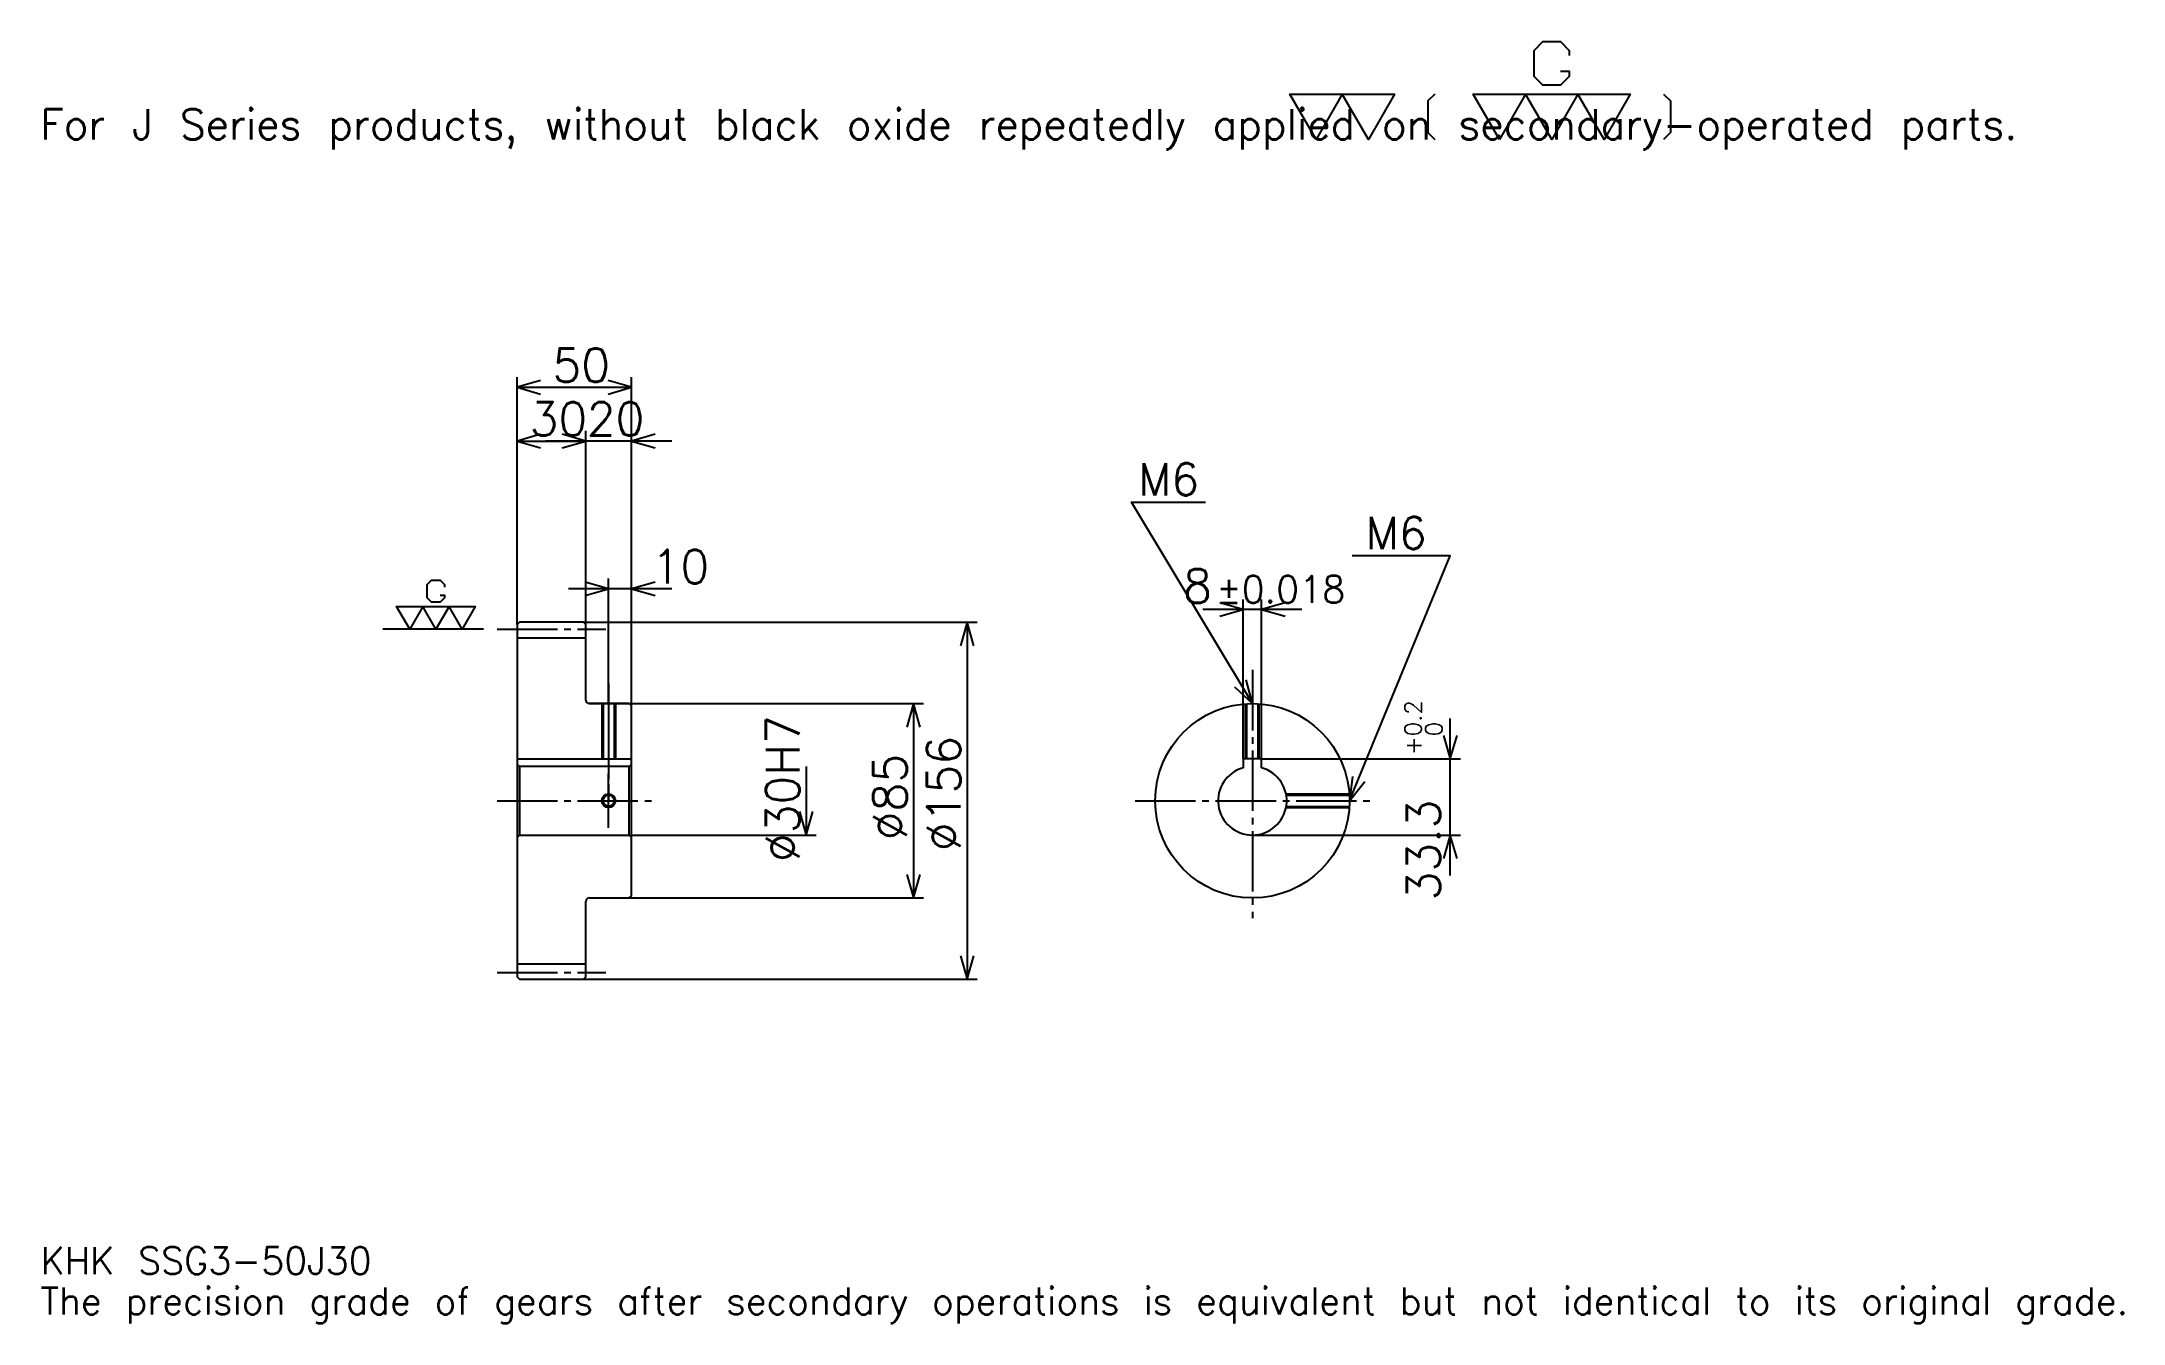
# Model space of a CAD drawing. Extents: x 30 to 940, y 11 to 571.
import ezdxf

# ---------------------------------------------------------------- set-up
doc = ezdxf.new("R2010")
doc.units = 0
doc.linetypes.add('DASHDOT', pattern=[35.217392, 26.413043, -2.934783, 2.934783, -2.934783])
doc.layers.get('0').update_dxf_attribs({"linetype": 'CONTINUOUS'})
doc.layers.add('DASHDOT', color=6, linetype='DASHDOT')
doc.styles.add('KANJI', font='TXT', dxfattribs={"bigfont": 'BIGFONT'})

msp = doc.modelspace()

# ---------------------------------------------------------------- linework, layer by layer
at = {"color": 5}
for p, q in [((237.717407, 317.184784), (237.717407, 424.304352)), ((237.717407, 419.902161), (287.717407, 419.902161)), ((287.717407, 317.184784), (287.717407, 424.304352)), ((267.717407, 317.184784), (267.717407, 400.826111)), ((237.717407, 396.42392), (267.717407, 396.42392)), ((305.326111, 396.42392), (250.108704, 396.42392)), ((305.326111, 331.858704), (260.108704, 331.858704)), ((277.717407, 317.184784), (277.717407, 336.260864)), ((580.739136, 322.771729), (537.521729, 322.771729)), ((555.130493, 257.484772), (555.130493, 327.17392)), ((563.130493, 257.484772), (563.130493, 327.17392)), ((237.717407, 316.184784), (237.717407, 317.184784)), ((266.717407, 317.184784), (287.717407, 317.184784)), ((267.717407, 316.184784), (267.717407, 317.184784)), ((277.717407, 281.684784), (277.717407, 317.184784)), ((277.717407, 281.684784), (277.717407, 317.184784)), ((287.717407, 317.184784), (438.858704, 317.184784)), ((287.717407, 280.684784), (287.717407, 317.184784)), ((434.456543, 317.184784), (434.456543, 161.184784)), ((269.217407, 281.684784), (287.717407, 281.684784)), ((287.717407, 281.684784), (415.380432, 281.684784)), ((410.978271, 281.684784), (410.978271, 196.684784)), ((645.652222, 206.57608), (645.652222, 275.093475)), ((563.130493, 257.484772), (650.054382, 257.484772)), ((364.021759, 254.184784), (364.021759, 224.184784)), ((287.717407, 224.184784), (368.42392, 224.184784)), ((559.130493, 224.184784), (650.054382, 224.184784)), ((269.217407, 196.684784), (287.717407, 196.684784)), ((287.717407, 196.684784), (415.380432, 196.684784)), ((266.717407, 161.184784), (287.717407, 161.184784)), ((287.717407, 161.184784), (438.858704, 161.184784))]:
    msp.add_line(p, q, dxfattribs=at)
at = {"color": 7}
msp.add_line((223.043488, 314.184784), (179.021759, 314.184784), dxfattribs=at)
at = {"color": 4}
for p, q in [((237.717407, 310.434784), (267.717407, 310.434784)), ((237.717407, 257.484772), (287.717407, 257.484772)), ((286.717407, 254.184784), (287.717407, 255.184784)), ((238.717407, 254.184784), (238.717407, 224.184784)), ((286.717407, 224.184784), (287.717407, 223.184784)), ((237.717407, 167.934784), (267.717407, 167.934784))]:
    msp.add_line(p, q, dxfattribs=at)
at = {"color": 7}
for points in [[(693.782654, 558.019531), (697.597839, 558.019531), (697.597839, 555.730408), (693.782654, 551.915222), (686.152222, 551.915222), (682.336975, 555.730408), (682.336975, 567.176086), (686.152222, 570.991272), (693.782654, 570.991272), (697.597839, 567.176086), (697.597839, 564.886963)], [(586.956543, 528.260864), (575.510864, 548.099976), (621.293518, 548.099976), (609.847839, 528.260864), (598.402222, 548.099976), (586.956543, 528.260864)], [(638.843506, 548.099976), (635.791321, 545.047852), (635.791321, 531.313049), (638.843506, 528.260864)], [(667.076111, 528.260864), (655.630432, 548.099976), (724.304382, 548.099976), (712.858704, 528.260864), (701.413086, 548.099976), (689.967407, 528.260864), (678.52179, 548.099976), (667.076111, 528.260864)], [(738.802185, 548.099976), (741.85437, 545.047852), (741.85437, 531.313049), (738.802185, 528.260864)], [(204.114151, 329.064148), (206.021759, 329.064148), (206.021759, 327.919556), (204.114151, 326.011963), (200.298935, 326.011963), (198.391327, 327.919556), (198.391327, 333.642395), (200.298935, 335.549988), (204.114151, 335.549988), (206.021759, 333.642395), (206.021759, 332.497833)], [(190.760895, 314.184784), (185.038055, 324.10434), (219.375015, 324.10434), (213.652191, 314.184784), (207.929367, 324.10434), (202.206543, 314.184784), (196.483719, 324.10434), (190.760895, 314.184784)]]:
    msp.add_lwpolyline(points, dxfattribs=at)
at = {"color": 5}
for points in [[(247.989151, 422.836975), (237.717407, 419.902161), (247.989151, 416.967407)], [(277.445679, 416.967407), (287.717407, 419.902161), (277.445679, 422.836975)], [(247.989151, 399.358704), (237.717407, 396.42392), (247.989151, 393.489136)], [(257.445679, 393.489136), (267.717407, 396.42392), (257.445679, 399.358704)], [(257.445679, 393.489136), (267.717407, 396.42392), (257.445679, 399.358704)], [(297.989136, 399.358704), (287.717407, 396.42392), (297.989136, 393.489136)], [(559.130493, 281.684784), (506.304352, 369.728271), (538.586975, 369.728271)], [(601.630493, 239.184784), (645.652222, 346.25), (602.804321, 346.25)], [(267.445679, 328.92392), (277.717407, 331.858704), (267.445679, 334.793488)], [(297.989136, 334.793488), (287.717407, 331.858704), (297.989136, 328.92392)], [(544.858765, 319.836975), (555.130493, 322.771729), (544.858765, 325.706543)], [(573.402222, 325.706543), (563.130493, 322.771729), (573.402222, 319.836975)], [(437.391327, 306.913055), (434.456543, 317.184784), (431.521759, 306.913055)], [(551.329102, 288.982788), (559.130493, 281.684784), (556.362244, 292.002655)], [(413.913055, 271.413055), (410.978271, 281.684784), (408.043488, 271.413055)], [(642.717407, 267.756531), (645.652222, 257.484772), (648.587036, 267.756531)], [(602.822266, 249.800858), (601.630493, 239.184784), (608.250854, 247.568802)], [(361.086975, 234.456528), (364.021759, 224.184784), (366.956543, 234.456528)], [(648.587036, 213.91304), (645.652222, 224.184784), (642.717407, 213.91304)], [(408.043488, 206.956528), (410.978271, 196.684784), (413.913055, 206.956528)], [(431.521759, 171.456512), (434.456543, 161.184784), (437.391327, 171.456512)]]:
    msp.add_lwpolyline(points, dxfattribs=at)
at = {"color": 4}
for points in [[(267.717407, 283.184784), (267.717407, 316.184784), (266.717407, 317.184784), (238.717407, 317.184784), (237.717407, 316.184784), (237.717407, 223.184784)], [(269.217407, 196.684784), (286.717407, 196.684784), (287.717407, 197.684784), (287.717407, 280.684784), (286.717407, 281.684784), (269.217407, 281.684784)], [(274.717407, 281.684784), (274.717407, 257.484772)], [(275.257416, 281.684784), (275.257416, 257.484772)], [(280.177399, 281.684784), (280.177399, 257.484772)], [(280.717407, 281.684784), (280.717407, 257.484772)], [(556.130493, 257.484772), (556.130493, 281.578766)], [(556.670471, 257.484772), (556.670471, 281.613525)], [(561.590454, 257.484772), (561.590454, 281.613525)], [(562.130493, 257.484772), (562.130493, 281.578766)], [(237.717407, 223.184784), (238.717407, 224.184784), (286.717407, 224.184784), (286.717407, 254.184784), (238.717407, 254.184784), (237.717407, 255.184784)], [(563.130493, 253.641617), (563.130493, 257.484772), (555.130493, 257.484772), (555.130493, 253.641617)], [(573.827393, 242.184784), (601.524414, 242.184784)], [(573.927368, 241.644791), (601.559204, 241.644791)], [(573.927368, 236.724777), (601.559204, 236.724777)], [(573.827393, 236.184784), (601.524414, 236.184784)], [(237.717407, 223.184784), (237.717407, 162.184784), (238.717407, 161.184784), (266.717407, 161.184784), (267.717407, 162.184784), (267.717407, 195.184784)]]:
    msp.add_lwpolyline(points, dxfattribs=at)
for centre, radius in [((559.130493, 239.184784), 42.5), ((277.717407, 239.184784), 2.46)]:
    msp.add_circle(centre, radius, dxfattribs=at)
at = {"color": 7}
msp.add_circle((277.717407, 239.184784), 3, dxfattribs=at)
at = {"color": 4}
for centre, radius, start, end in [((269.217407, 283.184784), 1.5, 180, 270), ((559.130493, 239.184784), 15, 105.466010323, 74.533989677), ((269.217407, 195.184784), 1.5, 90, 180)]:
    msp.add_arc(centre, radius, start, end, dxfattribs=at)
at = {"layer": 'DASHDOT', "color": 7}
for p, q in [((228.913055, 314.184784), (276.521759, 314.184784)), ((559.130493, 296.358704), (559.130493, 187.880432)), ((277.717407, 281.684784), (277.717407, 239.184784)), ((228.913055, 239.184784), (296.521759, 239.184784)), ((507.826111, 239.184784), (610.434814, 239.184784)), ((228.913055, 164.184784), (276.521759, 164.184784))]:
    msp.add_line(p, q, dxfattribs=at)
for points in [[(277.717407, 290.489136), (277.717407, 248.680435)], [(277.717407, 227.380432), (277.717407, 250.989136)], [(265.913055, 239.184784), (289.521759, 239.184784)]]:
    msp.add_lwpolyline(points, dxfattribs=at)

# ---------------------------------------------------------------- texts
at = {"color": 7, "style": 'KANJI'}
for s, height, p in [('For J Series products, without black oxide repeatedly applied on secondary-operated parts.', 13.206522, (29.347826, 528.260864)), ('50', 14.673913, (253.179367, 422.25)), ('30', 14.673913, (243.179367, 398.771729)), ('20', 14.673913, (268.179352, 398.771729)), ('M6', 14.086957, (509.239136, 372.663025)), ('M6', 14.086957, (608.67395, 349.184784)), ('10', 14.673913, (296.521759, 334.206512)), ('8', 14.673913, (528.840576, 325.706543)), ('%%p0.018', 11.73913, (543.365967, 325.706543)), ('KHK SSG3-50J30', 11.73913, (29.347826, 32.282608)), ('The precision grade of gears after secondary operations is equivalent but not identical to its original grade.', 11.73913, (29.347826, 14.673913))]:
    msp.add_text(s, height=height, dxfattribs=at).set_placement(p)
for s, height, p in [('0.2', 7.336957, (633.032654, 267.396088)), ('%%c30H7', 14.673913, (361.086975, 212.404892)), ('%%c156', 14.673913, (431.521759, 217.17392)), ('+', 7.336957, (633.032654, 259.178711)), ('0', 7.336957, (642.130493, 267.396088)), ('%%c85', 14.673913, (408.043488, 221.942932)), ('33.3', 14.673913, (641.250061, 195.6642))]:
    msp.add_text(s, height=height, rotation=90, dxfattribs=at).set_placement(p)

doc.saveas('drawing.dxf')
